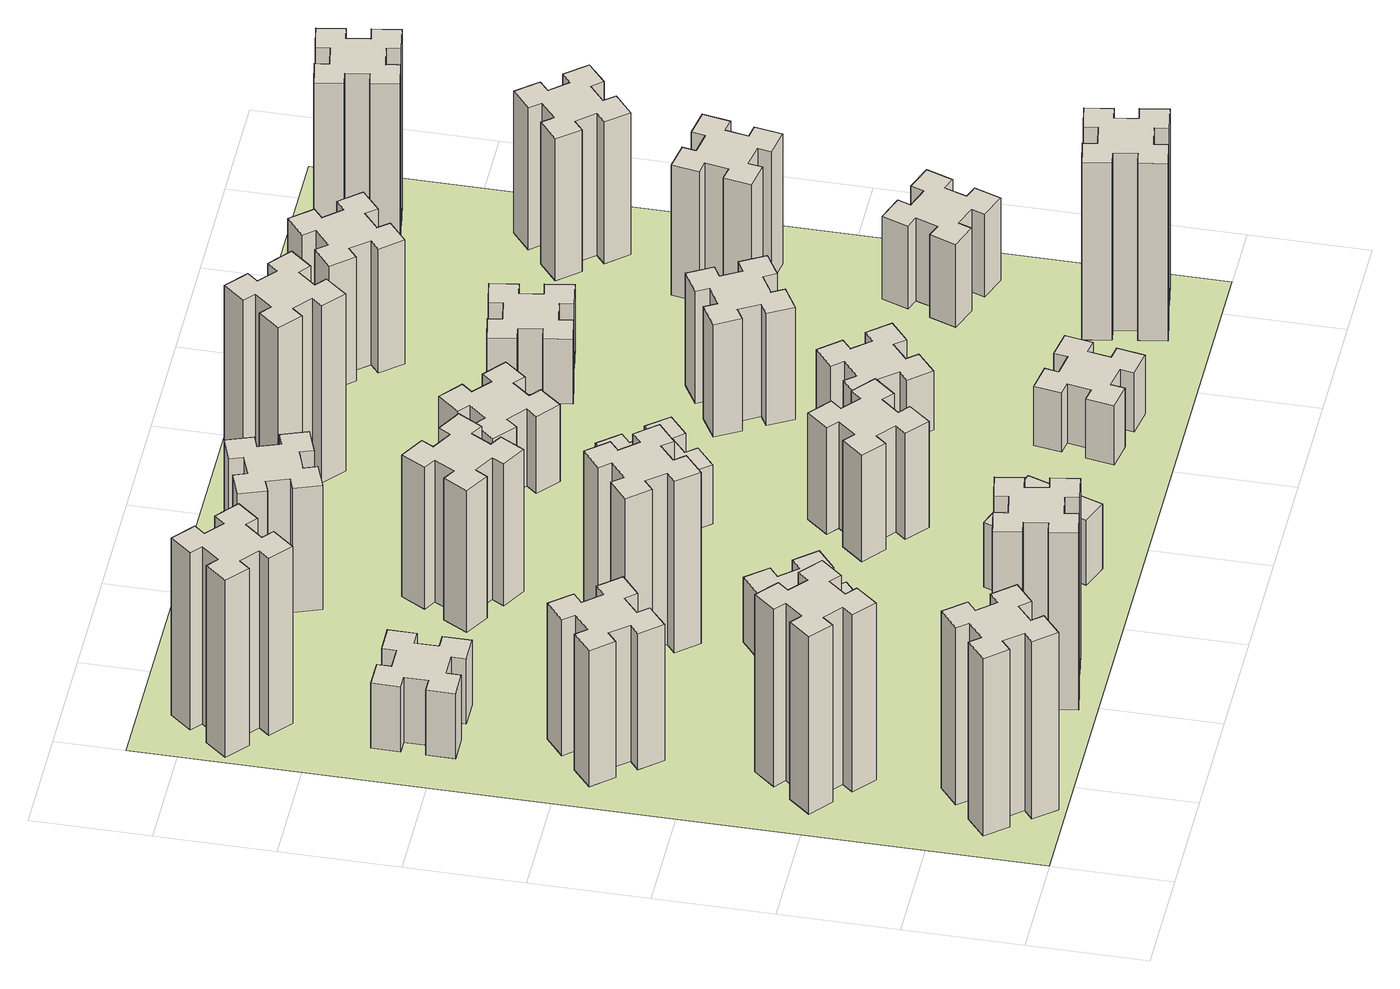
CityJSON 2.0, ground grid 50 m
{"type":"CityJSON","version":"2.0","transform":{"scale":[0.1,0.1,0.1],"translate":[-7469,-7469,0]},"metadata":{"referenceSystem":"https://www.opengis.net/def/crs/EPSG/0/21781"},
"CityObjects":{
"building1":{"type":"Building","attributes":{"class":"1000","function":"1000","usage":"1000","yearOfConstruction":2016,"roofType":"1000","measuredHeight":90,"storeysAboveGround":30,"storeysBelowGround":0},"geometry":[{"type":"Solid","lod":"1","boundaries":[[[[0,1,2,3,4,5,6,7,8,9,10,11,12,13,14,15,16,17,18,19]],[[17,16,20,21]],[[16,15,22,20]],[[15,14,23,22]],[[14,13,24,23]],[[13,12,25,24]],[[12,11,26,25]],[[11,10,27,26]],[[10,9,28,27]],[[9,8,29,28]],[[8,7,30,29]],[[7,6,31,30]],[[6,5,32,31]],[[5,4,33,32]],[[4,3,34,33]],[[3,2,35,34]],[[2,1,36,35]],[[1,0,37,36]],[[0,19,38,37]],[[19,18,39,38]],[[18,17,21,39]],[[24,25,26,27,28,29,30,31,32,33,34,35,36,37,38,39,21,20,22,23]]]]}]},
"building2":{"type":"Building","attributes":{"class":"1000","function":"1000","usage":"1000","yearOfConstruction":2016,"roofType":"1000","measuredHeight":90,"storeysAboveGround":30,"storeysBelowGround":0},"geometry":[{"type":"Solid","lod":"1","boundaries":[[[[40,41,42,43,44,45,46,47,48,49,50,51,52,53,54,55,56,57,58,59]],[[57,56,60,61]],[[56,55,62,60]],[[55,54,63,62]],[[54,53,64,63]],[[53,52,65,64]],[[52,51,66,65]],[[51,50,67,66]],[[50,49,68,67]],[[49,48,69,68]],[[48,47,70,69]],[[47,46,71,70]],[[46,45,72,71]],[[45,44,73,72]],[[44,43,74,73]],[[43,42,75,74]],[[42,41,76,75]],[[41,40,77,76]],[[40,59,78,77]],[[59,58,79,78]],[[58,57,61,79]],[[64,65,66,67,68,69,70,71,72,73,74,75,76,77,78,79,61,60,62,63]]]]}]},
"building3":{"type":"Building","attributes":{"class":"1000","function":"1000","usage":"1000","yearOfConstruction":2016,"roofType":"1000","measuredHeight":69,"storeysAboveGround":30,"storeysBelowGround":0},"geometry":[{"type":"Solid","lod":"1","boundaries":[[[[80,81,82,83,84,85,86,87,88,89,90,91,92,93,94,95,96,97,98,99]],[[97,96,100,101]],[[96,95,102,100]],[[95,94,103,102]],[[94,93,104,103]],[[93,92,105,104]],[[92,91,106,105]],[[91,90,107,106]],[[90,89,108,107]],[[89,88,109,108]],[[88,87,110,109]],[[87,86,111,110]],[[86,85,112,111]],[[85,84,113,112]],[[84,83,114,113]],[[83,82,115,114]],[[82,81,116,115]],[[81,80,117,116]],[[80,99,118,117]],[[99,98,119,118]],[[98,97,101,119]],[[104,105,106,107,108,109,110,111,112,113,114,115,116,117,118,119,101,100,102,103]]]]}]},
"building4":{"type":"Building","attributes":{"class":"1000","function":"1000","usage":"1000","yearOfConstruction":2016,"roofType":"1000","measuredHeight":33,"storeysAboveGround":30,"storeysBelowGround":0},"geometry":[{"type":"Solid","lod":"1","boundaries":[[[[120,121,122,123,124,125,126,127,128,129,130,131,132,133,134,135,136,137,138,139]],[[137,136,140,141]],[[136,135,142,140]],[[135,134,143,142]],[[134,133,144,143]],[[133,132,145,144]],[[132,131,146,145]],[[131,130,147,146]],[[130,129,148,147]],[[129,128,149,148]],[[128,127,150,149]],[[127,126,151,150]],[[126,125,152,151]],[[125,124,153,152]],[[124,123,154,153]],[[123,122,155,154]],[[122,121,156,155]],[[121,120,157,156]],[[120,139,158,157]],[[139,138,159,158]],[[138,137,141,159]],[[144,145,146,147,148,149,150,151,152,153,154,155,156,157,158,159,141,140,142,143]]]]}]},
"building5":{"type":"Building","attributes":{"class":"1000","function":"1000","usage":"1000","yearOfConstruction":2016,"roofType":"1000","measuredHeight":90,"storeysAboveGround":30,"storeysBelowGround":0},"geometry":[{"type":"Solid","lod":"1","boundaries":[[[[160,161,162,163,164,165,166,167,168,169,170,171,172,173,174,175,176,177,178,179]],[[177,176,180,181]],[[176,175,182,180]],[[175,174,183,182]],[[174,173,184,183]],[[173,172,185,184]],[[172,171,186,185]],[[171,170,187,186]],[[170,169,188,187]],[[169,168,189,188]],[[168,167,190,189]],[[167,166,191,190]],[[166,165,192,191]],[[165,164,193,192]],[[164,163,194,193]],[[163,162,195,194]],[[162,161,196,195]],[[161,160,197,196]],[[160,179,198,197]],[[179,178,199,198]],[[178,177,181,199]],[[184,185,186,187,188,189,190,191,192,193,194,195,196,197,198,199,181,180,182,183]]]]}]},
"building6":{"type":"Building","attributes":{"class":"1000","function":"1000","usage":"1000","yearOfConstruction":2016,"roofType":"1000","measuredHeight":90,"storeysAboveGround":30,"storeysBelowGround":0},"geometry":[{"type":"Solid","lod":"1","boundaries":[[[[200,201,202,203,204,205,206,207,208,209,210,211,212,213,214,215,216,217,218,219]],[[217,216,220,221]],[[216,215,222,220]],[[215,214,223,222]],[[214,213,224,223]],[[213,212,225,224]],[[212,211,226,225]],[[211,210,227,226]],[[210,209,228,227]],[[209,208,229,228]],[[208,207,230,229]],[[207,206,231,230]],[[206,205,232,231]],[[205,204,233,232]],[[204,203,234,233]],[[203,202,235,234]],[[202,201,236,235]],[[201,200,237,236]],[[200,219,238,237]],[[219,218,239,238]],[[218,217,221,239]],[[224,225,226,227,228,229,230,231,232,233,234,235,236,237,238,239,221,220,222,223]]]]}]},
"building7":{"type":"Building","attributes":{"class":"1000","function":"1000","usage":"1000","yearOfConstruction":2016,"roofType":"1000","measuredHeight":33,"storeysAboveGround":30,"storeysBelowGround":0},"geometry":[{"type":"Solid","lod":"1","boundaries":[[[[240,241,242,243,244,245,246,247,248,249,250,251,252,253,254,255,256,257,258,259]],[[257,256,260,261]],[[256,255,262,260]],[[255,254,263,262]],[[254,253,264,263]],[[253,252,265,264]],[[252,251,266,265]],[[251,250,267,266]],[[250,249,268,267]],[[249,248,269,268]],[[248,247,270,269]],[[247,246,271,270]],[[246,245,272,271]],[[245,244,273,272]],[[244,243,274,273]],[[243,242,275,274]],[[242,241,276,275]],[[241,240,277,276]],[[240,259,278,277]],[[259,258,279,278]],[[258,257,261,279]],[[264,265,266,267,268,269,270,271,272,273,274,275,276,277,278,279,261,260,262,263]]]]}]},
"building8":{"type":"Building","attributes":{"class":"1000","function":"1000","usage":"1000","yearOfConstruction":2016,"roofType":"1000","measuredHeight":87,"storeysAboveGround":30,"storeysBelowGround":0},"geometry":[{"type":"Solid","lod":"1","boundaries":[[[[280,281,282,283,284,285,286,287,288,289,290,291,292,293,294,295,296,297,298,299]],[[297,296,300,301]],[[296,295,302,300]],[[295,294,303,302]],[[294,293,304,303]],[[293,292,305,304]],[[292,291,306,305]],[[291,290,307,306]],[[290,289,308,307]],[[289,288,309,308]],[[288,287,310,309]],[[287,286,311,310]],[[286,285,312,311]],[[285,284,313,312]],[[284,283,314,313]],[[283,282,315,314]],[[282,281,316,315]],[[281,280,317,316]],[[280,299,318,317]],[[299,298,319,318]],[[298,297,301,319]],[[304,305,306,307,308,309,310,311,312,313,314,315,316,317,318,319,301,300,302,303]]]]}]},
"building9":{"type":"Building","attributes":{"class":"1000","function":"1000","usage":"1000","yearOfConstruction":2016,"roofType":"1000","measuredHeight":33,"storeysAboveGround":30,"storeysBelowGround":0},"geometry":[{"type":"Solid","lod":"1","boundaries":[[[[320,321,322,323,324,325,326,327,328,329,330,331,332,333,334,335,336,337,338,339]],[[337,336,340,341]],[[336,335,342,340]],[[335,334,343,342]],[[334,333,344,343]],[[333,332,345,344]],[[332,331,346,345]],[[331,330,347,346]],[[330,329,348,347]],[[329,328,349,348]],[[328,327,350,349]],[[327,326,351,350]],[[326,325,352,351]],[[325,324,353,352]],[[324,323,354,353]],[[323,322,355,354]],[[322,321,356,355]],[[321,320,357,356]],[[320,339,358,357]],[[339,338,359,358]],[[338,337,341,359]],[[344,345,346,347,348,349,350,351,352,353,354,355,356,357,358,359,341,340,342,343]]]]}]},
"building10":{"type":"Building","attributes":{"class":"1000","function":"1000","usage":"1000","yearOfConstruction":2016,"roofType":"1000","measuredHeight":72,"storeysAboveGround":30,"storeysBelowGround":0},"geometry":[{"type":"Solid","lod":"1","boundaries":[[[[360,361,362,363,364,365,366,367,368,369,370,371,372,373,374,375,376,377,378,379]],[[377,376,380,381]],[[376,375,382,380]],[[375,374,383,382]],[[374,373,384,383]],[[373,372,385,384]],[[372,371,386,385]],[[371,370,387,386]],[[370,369,388,387]],[[369,368,389,388]],[[368,367,390,389]],[[367,366,391,390]],[[366,365,392,391]],[[365,364,393,392]],[[364,363,394,393]],[[363,362,395,394]],[[362,361,396,395]],[[361,360,397,396]],[[360,379,398,397]],[[379,378,399,398]],[[378,377,381,399]],[[384,385,386,387,388,389,390,391,392,393,394,395,396,397,398,399,381,380,382,383]]]]}]},
"building11":{"type":"Building","attributes":{"class":"1000","function":"1000","usage":"1000","yearOfConstruction":2016,"roofType":"1000","measuredHeight":63,"storeysAboveGround":30,"storeysBelowGround":0},"geometry":[{"type":"Solid","lod":"1","boundaries":[[[[400,401,402,403,404,405,406,407,408,409,410,411,412,413,414,415,416,417,418,419]],[[417,416,420,421]],[[416,415,422,420]],[[415,414,423,422]],[[414,413,424,423]],[[413,412,425,424]],[[412,411,426,425]],[[411,410,427,426]],[[410,409,428,427]],[[409,408,429,428]],[[408,407,430,429]],[[407,406,431,430]],[[406,405,432,431]],[[405,404,433,432]],[[404,403,434,433]],[[403,402,435,434]],[[402,401,436,435]],[[401,400,437,436]],[[400,419,438,437]],[[419,418,439,438]],[[418,417,421,439]],[[424,425,426,427,428,429,430,431,432,433,434,435,436,437,438,439,421,420,422,423]]]]}]},
"building12":{"type":"Building","attributes":{"class":"1000","function":"1000","usage":"1000","yearOfConstruction":2016,"roofType":"1000","measuredHeight":54,"storeysAboveGround":30,"storeysBelowGround":0},"geometry":[{"type":"Solid","lod":"1","boundaries":[[[[440,441,442,443,444,445,446,447,448,449,450,451,452,453,454,455,456,457,458,459]],[[457,456,460,461]],[[456,455,462,460]],[[455,454,463,462]],[[454,453,464,463]],[[453,452,465,464]],[[452,451,466,465]],[[451,450,467,466]],[[450,449,468,467]],[[449,448,469,468]],[[448,447,470,469]],[[447,446,471,470]],[[446,445,472,471]],[[445,444,473,472]],[[444,443,474,473]],[[443,442,475,474]],[[442,441,476,475]],[[441,440,477,476]],[[440,459,478,477]],[[459,458,479,478]],[[458,457,461,479]],[[464,465,466,467,468,469,470,471,472,473,474,475,476,477,478,479,461,460,462,463]]]]}]},
"building13":{"type":"Building","attributes":{"class":"1000","function":"1000","usage":"1000","yearOfConstruction":2016,"roofType":"1000","measuredHeight":30,"storeysAboveGround":30,"storeysBelowGround":0},"geometry":[{"type":"Solid","lod":"1","boundaries":[[[[480,481,482,483,484,485,486,487,488,489,490,491,492,493,494,495,496,497,498,499]],[[497,496,500,501]],[[496,495,502,500]],[[495,494,503,502]],[[494,493,504,503]],[[493,492,505,504]],[[492,491,506,505]],[[491,490,507,506]],[[490,489,508,507]],[[489,488,509,508]],[[488,487,510,509]],[[487,486,511,510]],[[486,485,512,511]],[[485,484,513,512]],[[484,483,514,513]],[[483,482,515,514]],[[482,481,516,515]],[[481,480,517,516]],[[480,499,518,517]],[[499,498,519,518]],[[498,497,501,519]],[[504,505,506,507,508,509,510,511,512,513,514,515,516,517,518,519,501,500,502,503]]]]}]},
"building14":{"type":"Building","attributes":{"class":"1000","function":"1000","usage":"1000","yearOfConstruction":2016,"roofType":"1000","measuredHeight":39,"storeysAboveGround":30,"storeysBelowGround":0},"geometry":[{"type":"Solid","lod":"1","boundaries":[[[[520,521,522,523,524,525,526,527,528,529,530,531,532,533,534,535,536,537,538,539]],[[537,536,540,541]],[[536,535,542,540]],[[535,534,543,542]],[[534,533,544,543]],[[533,532,545,544]],[[532,531,546,545]],[[531,530,547,546]],[[530,529,548,547]],[[529,528,549,548]],[[528,527,550,549]],[[527,526,551,550]],[[526,525,552,551]],[[525,524,553,552]],[[524,523,554,553]],[[523,522,555,554]],[[522,521,556,555]],[[521,520,557,556]],[[520,539,558,557]],[[539,538,559,558]],[[538,537,541,559]],[[544,545,546,547,548,549,550,551,552,553,554,555,556,557,558,559,541,540,542,543]]]]}]},
"building15":{"type":"Building","attributes":{"class":"1000","function":"1000","usage":"1000","yearOfConstruction":2016,"roofType":"1000","measuredHeight":30,"storeysAboveGround":30,"storeysBelowGround":0},"geometry":[{"type":"Solid","lod":"1","boundaries":[[[[560,561,562,563,564,565,566,567,568,569,570,571,572,573,574,575,576,577,578,579]],[[577,576,580,581]],[[576,575,582,580]],[[575,574,583,582]],[[574,573,584,583]],[[573,572,585,584]],[[572,571,586,585]],[[571,570,587,586]],[[570,569,588,587]],[[569,568,589,588]],[[568,567,590,589]],[[567,566,591,590]],[[566,565,592,591]],[[565,564,593,592]],[[564,563,594,593]],[[563,562,595,594]],[[562,561,596,595]],[[561,560,597,596]],[[560,579,598,597]],[[579,578,599,598]],[[578,577,581,599]],[[584,585,586,587,588,589,590,591,592,593,594,595,596,597,598,599,581,580,582,583]]]]}]},
"building16":{"type":"Building","attributes":{"class":"1000","function":"1000","usage":"1000","yearOfConstruction":2016,"roofType":"1000","measuredHeight":90,"storeysAboveGround":30,"storeysBelowGround":0},"geometry":[{"type":"Solid","lod":"1","boundaries":[[[[600,601,602,603,604,605,606,607,608,609,610,611,612,613,614,615,616,617,618,619]],[[617,616,620,621]],[[616,615,622,620]],[[615,614,623,622]],[[614,613,624,623]],[[613,612,625,624]],[[612,611,626,625]],[[611,610,627,626]],[[610,609,628,627]],[[609,608,629,628]],[[608,607,630,629]],[[607,606,631,630]],[[606,605,632,631]],[[605,604,633,632]],[[604,603,634,633]],[[603,602,635,634]],[[602,601,636,635]],[[601,600,637,636]],[[600,619,638,637]],[[619,618,639,638]],[[618,617,621,639]],[[624,625,626,627,628,629,630,631,632,633,634,635,636,637,638,639,621,620,622,623]]]]}]},
"building17":{"type":"Building","attributes":{"class":"1000","function":"1000","usage":"1000","yearOfConstruction":2016,"roofType":"1000","measuredHeight":30,"storeysAboveGround":30,"storeysBelowGround":0},"geometry":[{"type":"Solid","lod":"1","boundaries":[[[[640,641,642,643,644,645,646,647,648,649,650,651,652,653,654,655,656,657,658,659]],[[657,656,660,661]],[[656,655,662,660]],[[655,654,663,662]],[[654,653,664,663]],[[653,652,665,664]],[[652,651,666,665]],[[651,650,667,666]],[[650,649,668,667]],[[649,648,669,668]],[[648,647,670,669]],[[647,646,671,670]],[[646,645,672,671]],[[645,644,673,672]],[[644,643,674,673]],[[643,642,675,674]],[[642,641,676,675]],[[641,640,677,676]],[[640,659,678,677]],[[659,658,679,678]],[[658,657,661,679]],[[664,665,666,667,668,669,670,671,672,673,674,675,676,677,678,679,661,660,662,663]]]]}]},
"building18":{"type":"Building","attributes":{"class":"1000","function":"1000","usage":"1000","yearOfConstruction":2016,"roofType":"1000","measuredHeight":57,"storeysAboveGround":30,"storeysBelowGround":0},"geometry":[{"type":"Solid","lod":"1","boundaries":[[[[680,681,682,683,684,685,686,687,688,689,690,691,692,693,694,695,696,697,698,699]],[[697,696,700,701]],[[696,695,702,700]],[[695,694,703,702]],[[694,693,704,703]],[[693,692,705,704]],[[692,691,706,705]],[[691,690,707,706]],[[690,689,708,707]],[[689,688,709,708]],[[688,687,710,709]],[[687,686,711,710]],[[686,685,712,711]],[[685,684,713,712]],[[684,683,714,713]],[[683,682,715,714]],[[682,681,716,715]],[[681,680,717,716]],[[680,699,718,717]],[[699,698,719,718]],[[698,697,701,719]],[[704,705,706,707,708,709,710,711,712,713,714,715,716,717,718,719,701,700,702,703]]]]}]},
"building19":{"type":"Building","attributes":{"class":"1000","function":"1000","usage":"1000","yearOfConstruction":2016,"roofType":"1000","measuredHeight":33,"storeysAboveGround":30,"storeysBelowGround":0},"geometry":[{"type":"Solid","lod":"1","boundaries":[[[[720,721,722,723,724,725,726,727,728,729,730,731,732,733,734,735,736,737,738,739]],[[737,736,740,741]],[[736,735,742,740]],[[735,734,743,742]],[[734,733,744,743]],[[733,732,745,744]],[[732,731,746,745]],[[731,730,747,746]],[[730,729,748,747]],[[729,728,749,748]],[[728,727,750,749]],[[727,726,751,750]],[[726,725,752,751]],[[725,724,753,752]],[[724,723,754,753]],[[723,722,755,754]],[[722,721,756,755]],[[721,720,757,756]],[[720,739,758,757]],[[739,738,759,758]],[[738,737,741,759]],[[744,745,746,747,748,749,750,751,752,753,754,755,756,757,758,759,741,740,742,743]]]]}]},
"building20":{"type":"Building","attributes":{"class":"1000","function":"1000","usage":"1000","yearOfConstruction":2016,"roofType":"1000","measuredHeight":90,"storeysAboveGround":30,"storeysBelowGround":0},"geometry":[{"type":"Solid","lod":"1","boundaries":[[[[760,761,762,763,764,765,766,767,768,769,770,771,772,773,774,775,776,777,778,779]],[[777,776,780,781]],[[776,775,782,780]],[[775,774,783,782]],[[774,773,784,783]],[[773,772,785,784]],[[772,771,786,785]],[[771,770,787,786]],[[770,769,788,787]],[[769,768,789,788]],[[768,767,790,789]],[[767,766,791,790]],[[766,765,792,791]],[[765,764,793,792]],[[764,763,794,793]],[[763,762,795,794]],[[762,761,796,795]],[[761,760,797,796]],[[760,779,798,797]],[[779,778,799,798]],[[778,777,781,799]],[[784,785,786,787,788,789,790,791,792,793,794,795,796,797,798,799,781,780,782,783]]]]}]},
"building21":{"type":"Building","attributes":{"class":"1000","function":"1000","usage":"1000","yearOfConstruction":2016,"roofType":"1000","measuredHeight":63,"storeysAboveGround":30,"storeysBelowGround":0},"geometry":[{"type":"Solid","lod":"1","boundaries":[[[[800,801,802,803,804,805,806,807,808,809,810,811,812,813,814,815,816,817,818,819]],[[817,816,820,821]],[[816,815,822,820]],[[815,814,823,822]],[[814,813,824,823]],[[813,812,825,824]],[[812,811,826,825]],[[811,810,827,826]],[[810,809,828,827]],[[809,808,829,828]],[[808,807,830,829]],[[807,806,831,830]],[[806,805,832,831]],[[805,804,833,832]],[[804,803,834,833]],[[803,802,835,834]],[[802,801,836,835]],[[801,800,837,836]],[[800,819,838,837]],[[819,818,839,838]],[[818,817,821,839]],[[824,825,826,827,828,829,830,831,832,833,834,835,836,837,838,839,821,820,822,823]]]]}]},
"building22":{"type":"Building","attributes":{"class":"1000","function":"1000","usage":"1000","yearOfConstruction":2016,"roofType":"1000","measuredHeight":42,"storeysAboveGround":30,"storeysBelowGround":0},"geometry":[{"type":"Solid","lod":"1","boundaries":[[[[840,841,842,843,844,845,846,847,848,849,850,851,852,853,854,855,856,857,858,859]],[[857,856,860,861]],[[856,855,862,860]],[[855,854,863,862]],[[854,853,864,863]],[[853,852,865,864]],[[852,851,866,865]],[[851,850,867,866]],[[850,849,868,867]],[[849,848,869,868]],[[848,847,870,869]],[[847,846,871,870]],[[846,845,872,871]],[[845,844,873,872]],[[844,843,874,873]],[[843,842,875,874]],[[842,841,876,875]],[[841,840,877,876]],[[840,859,878,877]],[[859,858,879,878]],[[858,857,861,879]],[[864,865,866,867,868,869,870,871,872,873,874,875,876,877,878,879,861,860,862,863]]]]}]},
"building23":{"type":"Building","attributes":{"class":"1000","function":"1000","usage":"1000","yearOfConstruction":2016,"roofType":"1000","measuredHeight":66,"storeysAboveGround":30,"storeysBelowGround":0},"geometry":[{"type":"Solid","lod":"1","boundaries":[[[[880,881,882,883,884,885,886,887,888,889,890,891,892,893,894,895,896,897,898,899]],[[897,896,900,901]],[[896,895,902,900]],[[895,894,903,902]],[[894,893,904,903]],[[893,892,905,904]],[[892,891,906,905]],[[891,890,907,906]],[[890,889,908,907]],[[889,888,909,908]],[[888,887,910,909]],[[887,886,911,910]],[[886,885,912,911]],[[885,884,913,912]],[[884,883,914,913]],[[883,882,915,914]],[[882,881,916,915]],[[881,880,917,916]],[[880,899,918,917]],[[899,898,919,918]],[[898,897,901,919]],[[904,905,906,907,908,909,910,911,912,913,914,915,916,917,918,919,901,900,902,903]]]]}]},
"building24":{"type":"Building","attributes":{"class":"1000","function":"1000","usage":"1000","yearOfConstruction":2016,"roofType":"1000","measuredHeight":72,"storeysAboveGround":30,"storeysBelowGround":0},"geometry":[{"type":"Solid","lod":"1","boundaries":[[[[920,921,922,923,924,925,926,927,928,929,930,931,932,933,934,935,936,937,938,939]],[[937,936,940,941]],[[936,935,942,940]],[[935,934,943,942]],[[934,933,944,943]],[[933,932,945,944]],[[932,931,946,945]],[[931,930,947,946]],[[930,929,948,947]],[[929,928,949,948]],[[928,927,950,949]],[[927,926,951,950]],[[926,925,952,951]],[[925,924,953,952]],[[924,923,954,953]],[[923,922,955,954]],[[922,921,956,955]],[[921,920,957,956]],[[920,939,958,957]],[[939,938,959,958]],[[938,937,941,959]],[[944,945,946,947,948,949,950,951,952,953,954,955,956,957,958,959,941,940,942,943]]]]}]},
"building25":{"type":"Building","attributes":{"class":"1000","function":"1000","usage":"1000","yearOfConstruction":2016,"roofType":"1000","measuredHeight":90,"storeysAboveGround":30,"storeysBelowGround":0},"geometry":[{"type":"Solid","lod":"1","boundaries":[[[[960,961,962,963,964,965,966,967,968,969,970,971,972,973,974,975,976,977,978,979]],[[977,976,980,981]],[[976,975,982,980]],[[975,974,983,982]],[[974,973,984,983]],[[973,972,985,984]],[[972,971,986,985]],[[971,970,987,986]],[[970,969,988,987]],[[969,968,989,988]],[[968,967,990,989]],[[967,966,991,990]],[[966,965,992,991]],[[965,964,993,992]],[[964,963,994,993]],[[963,962,995,994]],[[962,961,996,995]],[[961,960,997,996]],[[960,979,998,997]],[[979,978,999,998]],[[978,977,981,999]],[[984,985,986,987,988,989,990,991,992,993,994,995,996,997,998,999,981,980,982,983]]]]}]},
"landuse1":{"type":"LandUse","attributes":{"name":"plot1","function":"1010"},"geometry":[{"type":"MultiSurface","lod":"1","boundaries":[[[1000,1001,1002,1003]]]}]}
},
"vertices":[
[492,308,0],[427,384,0],[473,423,0],[396,515,0],[304,438,0],[343,392,0],[266,327,0],[228,373,0],[136,296,0],[213,204,0],[259,243,0],[323,166,0],[277,128,0],[354,36,0],[446,113,0],[408,159,0],[484,223,0],[523,177,0],[615,254,0],[538,346,0],[484,223,900],[523,177,900],[408,159,900],[446,113,900],[354,36,900],[277,128,900],[323,166,900],[259,243,900],[213,204,900],[136,296,900],[228,373,900],[266,327,900],[343,392,900],[304,438,900],[396,515,900],[473,423,900],[427,384,900],[492,308,900],[538,346,900],[615,254,900],
[484,1067,0],[408,1132,0],[446,1178,0],[354,1255,0],[277,1163,0],[323,1124,0],[259,1048,0],[213,1086,0],[136,994,0],[228,917,0],[266,963,0],[343,899,0],[304,853,0],[396,776,0],[473,868,0],[427,906,0],[492,983,0],[538,944,0],[615,1036,0],[523,1113,0],[492,983,900],[538,944,900],[427,906,900],[473,868,900],[396,776,900],[304,853,900],[343,899,900],[266,963,900],[228,917,900],[136,994,900],[213,1086,900],[259,1048,900],[323,1124,900],[277,1163,900],[354,1255,900],[446,1178,900],[408,1132,900],[484,1067,900],[523,1113,900],[615,1036,900],
[492,1888,0],[427,1964,0],[473,2003,0],[396,2095,0],[304,2018,0],[343,1972,0],[266,1907,0],[228,1953,0],[136,1876,0],[213,1784,0],[259,1823,0],[323,1746,0],[277,1708,0],[354,1616,0],[446,1693,0],[408,1739,0],[484,1803,0],[523,1757,0],[615,1834,0],[538,1926,0],[484,1803,690],[523,1757,690],[408,1739,690],[446,1693,690],[354,1616,690],[277,1708,690],[323,1746,690],[259,1823,690],[213,1784,690],[136,1876,690],[228,1953,690],[266,1907,690],[343,1972,690],[304,2018,690],[396,2095,690],[473,2003,690],[427,1964,690],[492,1888,690],[538,1926,690],[615,1834,690],
[485,2545,0],[485,2645,0],[545,2645,0],[545,2765,0],[425,2765,0],[425,2705,0],[325,2705,0],[325,2765,0],[205,2765,0],[205,2645,0],[265,2645,0],[265,2545,0],[205,2545,0],[205,2425,0],[325,2425,0],[325,2485,0],[425,2485,0],[425,2425,0],[545,2425,0],[545,2545,0],[425,2485,330],[425,2425,330],[325,2485,330],[325,2425,330],[205,2425,330],[205,2545,330],[265,2545,330],[265,2645,330],[205,2645,330],[205,2765,330],[325,2765,330],[325,2705,330],[425,2705,330],[425,2765,330],[545,2765,330],[545,2645,330],[485,2645,330],[485,2545,330],[545,2545,330],[545,2425,330],
[1085,158,0],[1184,176,0],[1194,117,0],[1312,137,0],[1291,256,0],[1232,245,0],[1215,344,0],[1274,354,0],[1253,472,0],[1135,451,0],[1145,392,0],[1047,375,0],[1037,434,0],[918,413,0],[939,295,0],[998,305,0],[1016,207,0],[957,197,0],[977,78,0],[1096,99,0],[1016,207,900],[957,197,900],[998,305,900],[939,295,900],[918,413,900],[1037,434,900],[1047,375,900],[1145,392,900],[1135,451,900],[1253,472,900],[1274,354,900],[1215,344,900],[1232,245,900],[1291,256,900],[1312,137,900],[1194,117,900],[1184,176,900],[1085,158,900],[1096,99,900],[977,78,900],
[384,3387,0],[308,3452,0],[346,3498,0],[254,3575,0],[177,3483,0],[223,3444,0],[159,3368,0],[113,3406,0],[36,3314,0],[128,3237,0],[166,3283,0],[243,3219,0],[204,3173,0],[296,3096,0],[373,3188,0],[327,3226,0],[392,3303,0],[438,3264,0],[515,3356,0],[423,3433,0],[392,3303,900],[438,3264,900],[327,3226,900],[373,3188,900],[296,3096,900],[204,3173,900],[243,3219,900],[166,3283,900],[128,3237,900],[36,3314,900],[113,3406,900],[159,3368,900],[223,3444,900],[177,3483,900],[254,3575,900],[346,3498,900],[308,3452,900],[384,3387,900],[423,3433,900],[515,3356,900],
[1083,1332,0],[1006,1267,0],[968,1313,0],[876,1236,0],[953,1144,0],[999,1183,0],[1063,1106,0],[1017,1068,0],[1094,976,0],[1186,1053,0],[1148,1099,0],[1224,1163,0],[1263,1117,0],[1355,1194,0],[1278,1286,0],[1232,1248,0],[1167,1324,0],[1213,1363,0],[1136,1455,0],[1044,1378,0],[1167,1324,330],[1213,1363,330],[1232,1248,330],[1278,1286,330],[1355,1194,330],[1263,1117,330],[1224,1163,330],[1148,1099,330],[1186,1053,330],[1094,976,330],[1017,1068,330],[1063,1106,330],[999,1183,330],[953,1144,330],[876,1236,330],[968,1313,330],[1006,1267,330],[1083,1332,330],[1044,1378,330],[1136,1455,330],
[1083,1972,0],[1006,1907,0],[968,1953,0],[876,1876,0],[953,1784,0],[999,1823,0],[1063,1746,0],[1017,1708,0],[1094,1616,0],[1186,1693,0],[1148,1739,0],[1224,1803,0],[1263,1757,0],[1355,1834,0],[1278,1926,0],[1232,1888,0],[1167,1964,0],[1213,2003,0],[1136,2095,0],[1044,2018,0],[1167,1964,870],[1213,2003,870],[1232,1888,870],[1278,1926,870],[1355,1834,870],[1263,1757,870],[1224,1803,870],[1148,1739,870],[1186,1693,870],[1094,1616,870],[1017,1708,870],[1063,1746,870],[999,1823,870],[953,1784,870],[876,1876,870],[968,1953,870],[1006,1907,870],[1083,1972,870],[1044,2018,870],[1136,2095,870],
[1669,460,0],[1635,366,0],[1579,387,0],[1537,274,0],[1650,233,0],[1671,289,0],[1765,255,0],[1744,199,0],[1857,157,0],[1898,270,0],[1842,291,0],[1876,385,0],[1932,364,0],[1973,477,0],[1860,518,0],[1840,462,0],[1746,496,0],[1767,552,0],[1654,593,0],[1613,480,0],[1746,496,330],[1767,552,330],[1840,462,330],[1860,518,330],[1973,477,330],[1932,364,330],[1876,385,330],[1842,291,330],[1898,270,330],[1857,157,330],[1744,199,330],[1765,255,330],[1671,289,330],[1650,233,330],[1537,274,330],[1579,387,330],[1635,366,330],[1669,460,330],[1613,480,330],[1654,593,330],
[1314,2666,0],[1227,2716,0],[1257,2768,0],[1153,2828,0],[1093,2724,0],[1145,2694,0],[1095,2607,0],[1043,2637,0],[983,2533,0],[1087,2473,0],[1117,2525,0],[1204,2475,0],[1174,2423,0],[1278,2363,0],[1338,2467,0],[1286,2497,0],[1336,2584,0],[1388,2554,0],[1448,2658,0],[1344,2718,0],[1336,2584,720],[1388,2554,720],[1286,2497,720],[1338,2467,720],[1278,2363,720],[1174,2423,720],[1204,2475,720],[1117,2525,720],[1087,2473,720],[983,2533,720],[1043,2637,720],[1095,2607,720],[1145,2694,720],[1093,2724,720],[1153,2828,720],[1257,2768,720],[1227,2716,720],[1314,2666,720],[1344,2718,720],[1448,2658,720],
[1125,3456,0],[1031,3422,0],[1010,3478,0],[897,3437,0],[939,3324,0],[995,3345,0],[1029,3251,0],[973,3230,0],[1014,3117,0],[1127,3159,0],[1106,3215,0],[1200,3249,0],[1220,3193,0],[1333,3234,0],[1292,3347,0],[1236,3326,0],[1202,3420,0],[1258,3440,0],[1217,3553,0],[1104,3512,0],[1202,3420,630],[1258,3440,630],[1236,3326,630],[1292,3347,630],[1333,3234,630],[1220,3193,630],[1200,3249,630],[1106,3215,630],[1127,3159,630],[1014,3117,630],[973,3230,630],[1029,3251,630],[995,3345,630],[939,3324,630],[897,3437,630],[1010,3478,630],[1031,3422,630],[1125,3456,630],[1104,3512,630],[1217,3553,630],
[1846,1063,0],[1923,999,0],[1884,953,0],[1976,876,0],[2053,968,0],[2007,1006,0],[2072,1083,0],[2118,1044,0],[2195,1136,0],[2103,1213,0],[2064,1167,0],[1988,1232,0],[2026,1278,0],[1934,1355,0],[1857,1263,0],[1903,1224,0],[1839,1148,0],[1793,1186,0],[1716,1094,0],[1808,1017,0],[1839,1148,540],[1793,1186,540],[1903,1224,540],[1857,1263,540],[1934,1355,540],[2026,1278,540],[1988,1232,540],[2064,1167,540],[2103,1213,540],[2195,1136,540],[2118,1044,540],[2072,1083,540],[2007,1006,540],[2053,968,540],[1976,876,540],[1884,953,540],[1923,999,540],[1846,1063,540],[1808,1017,540],[1716,1094,540],
[1972,1988,0],[1907,2064,0],[1953,2103,0],[1876,2195,0],[1784,2118,0],[1823,2072,0],[1746,2007,0],[1708,2053,0],[1616,1976,0],[1693,1884,0],[1739,1923,0],[1803,1846,0],[1757,1808,0],[1834,1716,0],[1926,1793,0],[1888,1839,0],[1964,1903,0],[2003,1857,0],[2095,1934,0],[2018,2026,0],[1964,1903,300],[2003,1857,300],[1888,1839,300],[1926,1793,300],[1834,1716,300],[1757,1808,300],[1803,1846,300],[1739,1923,300],[1693,1884,300],[1616,1976,300],[1708,2053,300],[1746,2007,300],[1823,2072,300],[1784,2118,300],[1876,2195,300],[1953,2103,300],[1907,2064,300],[1972,1988,300],[2018,2026,300],[2095,1934,300],
[2064,2647,0],[1988,2712,0],[2026,2758,0],[1934,2835,0],[1857,2743,0],[1903,2704,0],[1839,2628,0],[1793,2666,0],[1716,2574,0],[1808,2497,0],[1846,2543,0],[1923,2479,0],[1884,2433,0],[1976,2356,0],[2053,2448,0],[2007,2486,0],[2072,2563,0],[2118,2524,0],[2195,2616,0],[2103,2693,0],[2072,2563,390],[2118,2524,390],[2007,2486,390],[2053,2448,390],[1976,2356,390],[1884,2433,390],[1923,2479,390],[1846,2543,390],[1808,2497,390],[1716,2574,390],[1793,2666,390],[1839,2628,390],[1903,2704,390],[1857,2743,390],[1934,2835,390],[2026,2758,390],[1988,2712,390],[2064,2647,390],[2103,2693,390],[2195,2616,390],
[2596,444,0],[2578,345,0],[2519,356,0],[2498,237,0],[2617,217,0],[2627,276,0],[2725,258,0],[2715,199,0],[2833,178,0],[2854,297,0],[2795,307,0],[2812,405,0],[2871,395,0],[2892,513,0],[2774,534,0],[2764,475,0],[2665,492,0],[2676,551,0],[2557,572,0],[2537,454,0],[2665,492,300],[2676,551,300],[2764,475,300],[2774,534,300],[2892,513,300],[2871,395,300],[2812,405,300],[2795,307,300],[2854,297,300],[2833,178,300],[2715,199,300],[2725,258,300],[2627,276,300],[2617,217,300],[2498,237,300],[2519,356,300],[2578,345,300],[2596,444,300],[2537,454,300],[2557,572,300],
[1746,3383,0],[1823,3319,0],[1784,3273,0],[1876,3196,0],[1953,3288,0],[1907,3326,0],[1972,3403,0],[2018,3364,0],[2095,3456,0],[2003,3533,0],[1964,3487,0],[1888,3552,0],[1926,3598,0],[1834,3675,0],[1757,3583,0],[1803,3544,0],[1739,3468,0],[1693,3506,0],[1616,3414,0],[1708,3337,0],[1739,3468,900],[1693,3506,900],[1803,3544,900],[1757,3583,900],[1834,3675,900],[1926,3598,900],[1888,3552,900],[1964,3487,900],[2003,3533,900],[2095,3456,900],[2018,3364,900],[1972,3403,900],[1907,3326,900],[1953,3288,900],[1876,3196,900],[1784,3273,900],[1823,3319,900],[1746,3383,900],[1708,3337,900],[1616,3414,900],
[2628,1099,0],[2704,1163,0],[2743,1117,0],[2835,1194,0],[2758,1286,0],[2712,1248,0],[2647,1324,0],[2693,1363,0],[2616,1455,0],[2524,1378,0],[2563,1332,0],[2486,1267,0],[2448,1313,0],[2356,1236,0],[2433,1144,0],[2479,1183,0],[2543,1106,0],[2497,1068,0],[2574,976,0],[2666,1053,0],[2543,1106,300],[2497,1068,300],[2479,1183,300],[2433,1144,300],[2356,1236,300],[2448,1313,300],[2486,1267,300],[2563,1332,300],[2524,1378,300],[2616,1455,300],[2693,1363,300],[2647,1324,300],[2712,1248,300],[2758,1286,300],[2835,1194,300],[2743,1117,300],[2704,1163,300],[2628,1099,300],[2666,1053,300],[2574,976,300],
[2584,1876,0],[2497,1826,0],[2467,1878,0],[2363,1818,0],[2423,1714,0],[2475,1744,0],[2525,1657,0],[2473,1627,0],[2533,1523,0],[2637,1583,0],[2607,1635,0],[2694,1685,0],[2724,1633,0],[2828,1693,0],[2768,1797,0],[2716,1767,0],[2666,1854,0],[2718,1884,0],[2658,1988,0],[2554,1928,0],[2666,1854,570],[2718,1884,570],[2716,1767,570],[2768,1797,570],[2828,1693,570],[2724,1633,570],[2694,1685,570],[2607,1635,570],[2637,1583,570],[2533,1523,570],[2473,1627,570],[2525,1657,570],[2475,1744,570],[2423,1714,570],[2363,1818,570],[2467,1878,570],[2497,1826,570],[2584,1876,570],[2554,1928,570],[2658,1988,570],
[2478,2625,0],[2496,2527,0],[2437,2517,0],[2457,2398,0],[2576,2419,0],[2565,2478,0],[2664,2496,0],[2674,2437,0],[2792,2457,0],[2771,2576,0],[2712,2565,0],[2695,2664,0],[2754,2674,0],[2733,2792,0],[2615,2771,0],[2625,2712,0],[2527,2695,0],[2517,2754,0],[2398,2733,0],[2419,2615,0],[2527,2695,330],[2517,2754,330],[2625,2712,330],[2615,2771,330],[2733,2792,330],[2754,2674,330],[2695,2664,330],[2712,2565,330],[2771,2576,330],[2792,2457,330],[2674,2437,330],[2664,2496,330],[2565,2478,330],[2576,2419,330],[2457,2398,330],[2437,2517,330],[2496,2527,330],[2478,2625,330],[2419,2615,330],[2398,2733,330],
[3465,492,0],[3367,475,0],[3357,534,0],[3238,513,0],[3259,395,0],[3318,405,0],[3336,307,0],[3277,297,0],[3297,178,0],[3416,199,0],[3405,258,0],[3504,276,0],[3514,217,0],[3632,237,0],[3611,356,0],[3552,345,0],[3535,444,0],[3594,454,0],[3573,572,0],[3455,551,0],[3535,444,900],[3594,454,900],[3552,345,900],[3611,356,900],[3632,237,900],[3514,217,900],[3504,276,900],[3405,258,900],[3416,199,900],[3297,178,900],[3277,297,900],[3336,307,900],[3318,405,900],[3259,395,900],[3238,513,900],[3357,534,900],[3367,475,900],[3465,492,900],[3455,551,900],[3573,572,900],
[2712,3368,0],[2647,3444,0],[2693,3483,0],[2616,3575,0],[2524,3498,0],[2563,3452,0],[2486,3387,0],[2448,3433,0],[2356,3356,0],[2433,3264,0],[2479,3303,0],[2543,3226,0],[2497,3188,0],[2574,3096,0],[2666,3173,0],[2628,3219,0],[2704,3283,0],[2743,3237,0],[2835,3314,0],[2758,3406,0],[2704,3283,630],[2743,3237,630],[2628,3219,630],[2666,3173,630],[2574,3096,630],[2497,3188,630],[2543,3226,630],[2479,3303,630],[2433,3264,630],[2356,3356,630],[2448,3433,630],[2486,3387,630],[2563,3452,630],[2524,3498,630],[2616,3575,630],[2693,3483,630],[2647,3444,630],[2712,3368,630],[2758,3406,630],[2835,3314,630],
[3351,1029,0],[3445,995,0],[3424,939,0],[3537,897,0],[3578,1010,0],[3522,1031,0],[3556,1125,0],[3612,1104,0],[3653,1217,0],[3540,1258,0],[3520,1202,0],[3426,1236,0],[3447,1292,0],[3334,1333,0],[3293,1220,0],[3349,1200,0],[3315,1106,0],[3259,1127,0],[3217,1014,0],[3330,973,0],[3315,1106,420],[3259,1127,420],[3349,1200,420],[3293,1220,420],[3334,1333,420],[3447,1292,420],[3426,1236,420],[3520,1202,420],[3540,1258,420],[3653,1217,420],[3612,1104,420],[3556,1125,420],[3522,1031,420],[3578,1010,420],[3537,897,420],[3424,939,420],[3445,995,420],[3351,1029,420],[3330,973,420],[3217,1014,420],
[3267,1856,0],[3365,1838,0],[3355,1779,0],[3473,1758,0],[3494,1877,0],[3435,1887,0],[3452,1985,0],[3511,1975,0],[3532,2093,0],[3414,2114,0],[3404,2055,0],[3305,2072,0],[3316,2131,0],[3197,2152,0],[3177,2034,0],[3236,2024,0],[3218,1925,0],[3159,1936,0],[3138,1817,0],[3257,1797,0],[3218,1925,660],[3159,1936,660],[3236,2024,660],[3177,2034,660],[3197,2152,660],[3316,2131,660],[3305,2072,660],[3404,2055,660],[3414,2114,660],[3532,2093,660],[3511,1975,660],[3452,1985,660],[3435,1887,660],[3494,1877,660],[3473,1758,660],[3355,1779,660],[3365,1838,660],[3267,1856,660],[3257,1797,660],[3138,1817,660],
[3319,2563,0],[3383,2486,0],[3337,2448,0],[3414,2356,0],[3506,2433,0],[3468,2479,0],[3544,2543,0],[3583,2497,0],[3675,2574,0],[3598,2666,0],[3552,2628,0],[3487,2704,0],[3533,2743,0],[3456,2835,0],[3364,2758,0],[3403,2712,0],[3326,2647,0],[3288,2693,0],[3196,2616,0],[3273,2524,0],[3326,2647,720],[3288,2693,720],[3403,2712,720],[3364,2758,720],[3456,2835,720],[3533,2743,720],[3487,2704,720],[3552,2628,720],[3598,2666,720],[3675,2574,720],[3583,2497,720],[3544,2543,720],[3468,2479,720],[3506,2433,720],[3414,2356,720],[3337,2448,720],[3383,2486,720],[3319,2563,720],[3273,2524,720],[3196,2616,720],
[3218,3465,0],[3236,3367,0],[3177,3357,0],[3197,3238,0],[3316,3259,0],[3305,3318,0],[3404,3336,0],[3414,3277,0],[3532,3297,0],[3511,3416,0],[3452,3405,0],[3435,3504,0],[3494,3514,0],[3473,3632,0],[3355,3611,0],[3365,3552,0],[3267,3535,0],[3257,3594,0],[3138,3573,0],[3159,3455,0],[3267,3535,900],[3257,3594,900],[3365,3552,900],[3355,3611,900],[3473,3632,900],[3494,3514,900],[3435,3504,900],[3452,3405,900],[3511,3416,900],[3532,3297,900],[3414,3277,900],[3404,3336,900],[3305,3318,900],[3316,3259,900],[3197,3238,900],[3177,3357,900],[3236,3367,900],[3218,3465,900],[3159,3455,900],[3138,3573,900],
[5,3705,0],[3705,3705,0],[3705,5,0],[5,5,0]
]}
